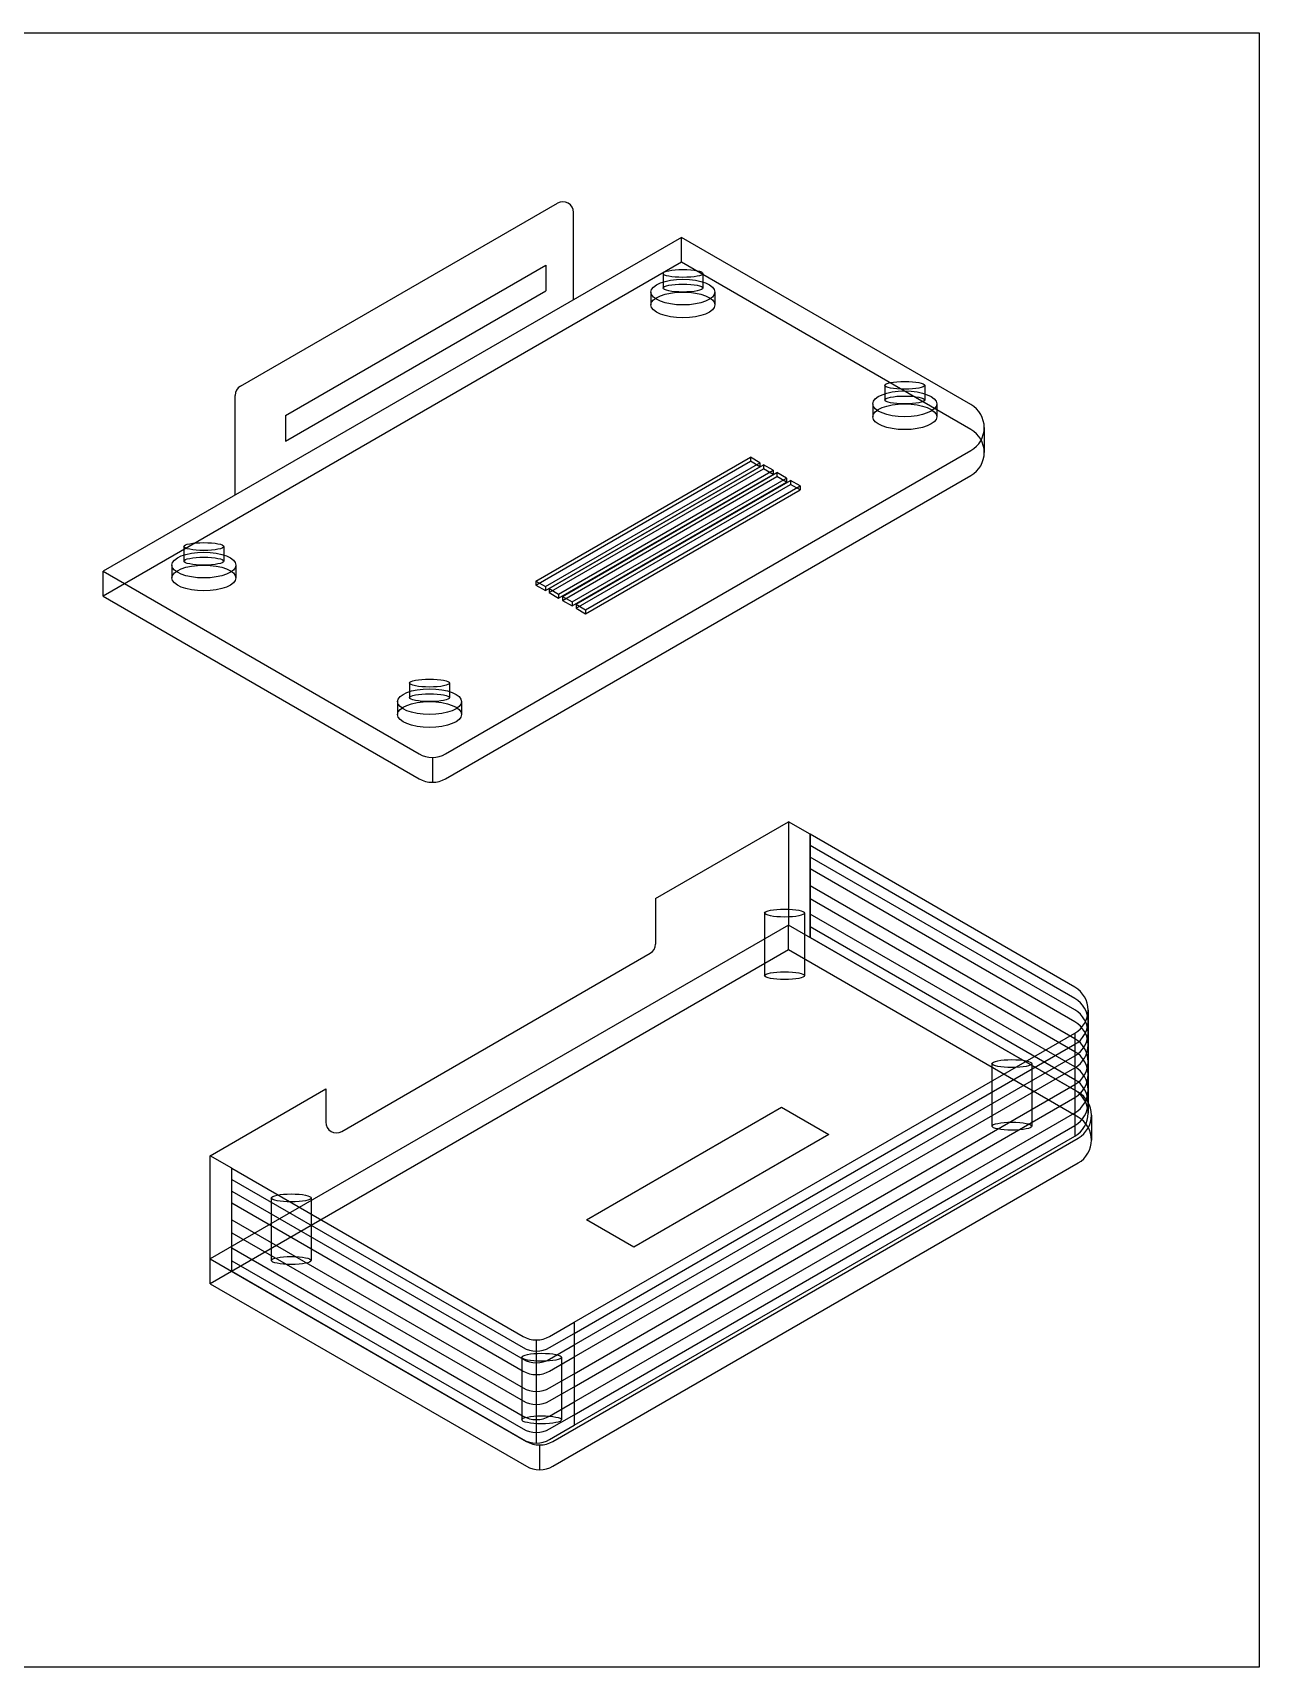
# Model space of a CAD drawing. Header units: millimetres. Extents: x 1470 to 2457, y 929 to 1546.
# Drawn here: x 1993 to 2457, y 929 to 1546 of the extents above; entities that cross this region are included whole.
import ezdxf

# ---------------------------------------------------------------- set-up
doc = ezdxf.new("R2010")
doc.units = ezdxf.units.MM

msp = doc.modelspace()

# ---------------------------------------------------------------- linework, layer by layer
for p, q in [((2071.933, 1413.002), (2191.628, 1482.108)), ((2197.628, 1445.669), (2197.628, 1478.644)), ((2238.353, 1469.182), (2020.039, 1343.138)), ((2347.694, 1406.055), (2238.353, 1469.182)), ((2238.353, 1459.796), (2238.353, 1469.182)), ((2347.694, 1406.055), (2238.353, 1469.182)), ((2238.353, 1459.796), (2020.039, 1333.752)), ((2347.694, 1396.668), (2238.353, 1459.796)), ((2231.436, 1455.57), (2231.436, 1450.045)), ((2246.507, 1455.57), (2246.507, 1450.045)), ((2226.895, 1448.56), (2226.895, 1443.697)), ((2251.048, 1448.56), (2251.048, 1443.697)), ((2315.136, 1413.357), (2315.136, 1407.831)), ((2330.206, 1413.357), (2330.206, 1407.831)), ((2069.933, 1371.944), (2069.933, 1409.538)), ((2310.594, 1406.347), (2310.594, 1401.483)), ((2334.748, 1406.347), (2334.748, 1401.483)), ((2352.694, 1397.395), (2352.694, 1388.008)), ((2149.379, 1274.237), (2347.694, 1388.734)), ((2183.476, 1339.46), (2264.43, 1386.199)), ((2183.476, 1337.948), (2264.43, 1384.687)), ((2187.065, 1337.389), (2268.018, 1384.127)), ((2187.065, 1335.877), (2268.018, 1382.615)), ((2188.446, 1336.591), (2269.4, 1383.329)), ((2268.018, 1384.127), (2264.43, 1386.199)), ((2264.43, 1386.199), (2264.43, 1384.687)), ((2268.018, 1382.615), (2264.43, 1384.687)), ((2268.018, 1384.127), (2268.018, 1382.615)), ((2272.988, 1381.258), (2269.4, 1383.329)), ((2269.4, 1383.329), (2269.4, 1381.818)), ((2149.379, 1264.851), (2347.694, 1379.348)), ((2188.446, 1335.079), (2269.4, 1381.818)), ((2192.034, 1334.519), (2272.988, 1381.258)), ((2192.034, 1333.007), (2272.988, 1379.746)), ((2193.508, 1333.668), (2274.461, 1380.407)), ((2193.508, 1332.157), (2274.461, 1378.895)), ((2197.096, 1331.597), (2278.05, 1378.335)), ((2197.096, 1330.085), (2278.05, 1376.823)), ((2198.618, 1330.718), (2279.572, 1377.456)), ((2272.988, 1379.746), (2269.4, 1381.818)), ((2272.988, 1381.258), (2272.988, 1379.746)), ((2278.05, 1378.335), (2274.461, 1380.407)), ((2274.461, 1380.407), (2274.461, 1378.895)), ((2278.05, 1376.823), (2274.461, 1378.895)), ((2278.05, 1378.335), (2278.05, 1376.823)), ((2283.16, 1375.385), (2279.572, 1377.456)), ((2279.572, 1377.456), (2279.572, 1375.945)), ((2198.618, 1329.206), (2279.572, 1375.945)), ((2202.207, 1328.646), (2283.16, 1375.385)), ((2202.207, 1327.134), (2283.16, 1373.873)), ((2283.16, 1373.873), (2279.572, 1375.945)), ((2283.16, 1375.385), (2283.16, 1373.873)), ((2050.582, 1352.495), (2050.582, 1346.97)), ((2065.652, 1352.495), (2065.652, 1346.97)), ((2046.04, 1345.485), (2046.04, 1340.621)), ((2070.194, 1345.485), (2070.194, 1340.621)), ((2020.039, 1343.138), (2139.379, 1274.237)), ((2020.039, 1333.752), (2020.039, 1343.138)), ((2183.476, 1339.46), (2187.065, 1337.389)), ((2183.476, 1339.46), (2183.476, 1337.948)), ((2020.039, 1333.752), (2139.379, 1264.851)), ((2183.476, 1337.948), (2187.065, 1335.877)), ((2187.065, 1337.389), (2187.065, 1335.877)), ((2188.446, 1336.591), (2192.034, 1334.519)), ((2188.446, 1336.591), (2188.446, 1335.079)), ((2188.446, 1335.079), (2192.034, 1333.007)), ((2192.034, 1334.519), (2192.034, 1333.007)), ((2193.508, 1333.668), (2197.096, 1331.597)), ((2193.508, 1333.668), (2193.508, 1332.157)), ((2193.508, 1332.157), (2197.096, 1330.085)), ((2197.096, 1331.597), (2197.096, 1330.085)), ((2198.618, 1330.718), (2202.207, 1328.646)), ((2198.618, 1330.718), (2198.618, 1329.206)), ((2198.618, 1329.206), (2202.207, 1327.134)), ((2202.207, 1328.646), (2202.207, 1327.134)), ((2135.765, 1300.946), (2135.765, 1295.421)), ((2150.835, 1300.946), (2150.835, 1295.421)), ((2131.223, 1293.936), (2131.223, 1289.073)), ((2155.377, 1293.936), (2155.377, 1289.073)), ((2144.379, 1272.897), (2144.379, 1263.511)), ((2228.631, 1219.579), (2278.818, 1248.554)), ((2278.818, 1248.554), (2278.818, 1209.616)), ((2286.947, 1243.861), (2278.818, 1248.554)), ((2286.947, 1204.923), (2286.947, 1243.861)), ((2228.631, 1219.579), (2228.631, 1202.419)), ((2278.818, 1209.616), (2060.503, 1083.572)), ((2269.785, 1214.109), (2269.785, 1190.487)), ((2388.158, 1146.489), (2278.818, 1209.616)), ((2278.818, 1200.23), (2278.818, 1209.616)), ((2284.855, 1214.109), (2284.855, 1190.487)), ((2278.818, 1200.23), (2060.503, 1074.186)), ((2110.134, 1131.696), (2226.631, 1198.955)), ((2388.158, 1137.102), (2278.818, 1200.23)), ((2355.6, 1157.305), (2355.6, 1133.683)), ((2370.67, 1157.305), (2370.67, 1133.683)), ((2060.503, 1122.51), (2104.214, 1147.746)), ((2104.214, 1147.746), (2104.134, 1135.185)), ((2202.529, 1098.297), (2276.152, 1140.803)), ((2276.152, 1140.803), (2294.017, 1130.488)), ((2393.158, 1137.828), (2393.158, 1128.442)), ((2294.017, 1130.488), (2220.395, 1087.982)), ((2189.843, 1014.671), (2388.158, 1129.168)), ((2060.503, 1083.572), (2060.503, 1122.51)), ((2068.632, 1117.816), (2060.503, 1122.51)), ((2068.632, 1078.879), (2068.632, 1117.816)), ((2189.843, 1005.285), (2388.158, 1119.782)), ((2083.569, 1106.597), (2083.569, 1082.975)), ((2098.639, 1106.597), (2098.639, 1082.975)), ((2220.395, 1087.982), (2202.529, 1098.297)), ((2060.503, 1083.572), (2179.843, 1014.671)), ((2060.503, 1074.186), (2060.503, 1083.572)), ((2060.503, 1074.186), (2179.843, 1005.285)), ((2178.082, 1046.443), (2178.082, 1022.821)), ((2193.152, 1046.443), (2193.152, 1022.821)), ((2184.843, 1013.331), (2184.843, 1003.945))]:
    msp.add_line(p, q)
at = {"color": 1}
for p, q in [((2088.884, 1401.97), (2187.191, 1458.727)), ((2187.191, 1458.727), (2187.191, 1448.984)), ((2088.884, 1392.226), (2187.191, 1448.984)), ((2088.884, 1401.97), (2088.884, 1392.226))]:
    msp.add_line(p, q, dxfattribs=at)
at = {"color": 2}
for p, q in [((2386.9, 1186.152), (2286.947, 1243.861)), ((2286.947, 1243.861), (2286.947, 1204.923)), ((2386.9, 1181.9), (2286.947, 1239.608)), ((2386.9, 1177.535), (2286.947, 1235.243)), ((2386.9, 1173.054), (2286.947, 1230.763)), ((2386.9, 1166.684), (2286.947, 1224.392)), ((2386.9, 1161.796), (2286.947, 1219.505)), ((2386.9, 1156.053), (2286.947, 1213.761)), ((2386.9, 1151.228), (2286.947, 1208.936)), ((2386.9, 1147.215), (2286.947, 1204.923)), ((2391.9, 1177.492), (2391.9, 1138.554)), ((2068.632, 1117.816), (2178.585, 1054.335)), ((2068.632, 1078.879), (2068.632, 1117.816)), ((2068.632, 1113.564), (2178.585, 1050.082)), ((2068.632, 1109.199), (2178.585, 1045.717)), ((2068.632, 1104.719), (2178.585, 1041.237)), ((2068.632, 1098.348), (2178.585, 1034.866)), ((2068.632, 1093.461), (2178.585, 1029.979)), ((2068.632, 1087.717), (2178.585, 1024.235)), ((2068.632, 1082.892), (2178.585, 1019.41)), ((2068.632, 1078.879), (2178.585, 1015.397)), ((2188.585, 1054.335), (2197.863, 1059.691)), ((2188.585, 1050.082), (2197.863, 1055.439)), ((2183.585, 1052.995), (2183.585, 1014.057)), ((2188.585, 1045.717), (2197.863, 1051.073)), ((2188.585, 1041.237), (2197.863, 1046.593)), ((2188.585, 1034.866), (2197.863, 1040.222)), ((2188.585, 1029.979), (2197.863, 1035.335)), ((2188.585, 1024.235), (2197.863, 1029.591)), ((2188.585, 1019.41), (2197.863, 1024.766)), ((2188.585, 1015.397), (2197.863, 1020.753))]:
    msp.add_line(p, q, dxfattribs=at)
at = {"color": 3}
for p, q in [((2197.863, 1059.691), (2386.9, 1168.832)), ((2386.9, 1168.832), (2386.9, 1129.894)), ((2197.863, 1055.439), (2386.9, 1164.579)), ((2197.863, 1051.073), (2386.9, 1160.214)), ((2197.863, 1046.593), (2386.9, 1155.734)), ((2197.863, 1040.222), (2386.9, 1149.363)), ((2197.863, 1035.335), (2386.9, 1144.476)), ((2197.863, 1029.591), (2386.9, 1138.732)), ((2197.863, 1024.766), (2386.9, 1133.907)), ((2197.863, 1020.753), (2386.9, 1129.894)), ((2197.863, 1059.691), (2197.863, 1020.753))]:
    msp.add_line(p, q, dxfattribs=at)
msp.add_lwpolyline([(1470.201, 1546.467), (2456.527, 1546.467), (2456.527, 929.397), (1470.201, 929.397)], close=True)
for centre, radius, start, end in [((2193.628, 1478.644), 4, 0, 120), ((2073.933, 1409.538), 4, 120, 180), ((2342.694, 1397.395), 10, 300, 60), ((2342.694, 1388.008), 10, 300, 60), ((2144.379, 1282.897), 10, 240, 300), ((2144.379, 1273.511), 10, 240, 300), ((2224.631, 1202.419), 4, 300, 0), ((2383.158, 1137.828), 10, 300, 60), ((2383.158, 1128.442), 10, 300, 60), ((2108.134, 1135.16), 4, 179.635298, 300), ((2184.843, 1023.331), 10, 240, 300), ((2184.843, 1013.945), 10, 240, 300)]:
    msp.add_arc(centre, radius, start, end)
at = {"color": 2}
for centre, start, end in [((2381.9, 1177.492), 300, 60), ((2381.9, 1173.24), 300, 60), ((2381.9, 1168.874), 300, 60), ((2381.9, 1164.394), 300, 60), ((2381.9, 1158.023), 300, 60), ((2381.9, 1153.136), 300, 60), ((2381.9, 1147.392), 300, 60), ((2381.9, 1142.567), 300, 60), ((2381.9, 1138.554), 300, 60), ((2183.585, 1062.995), 240, 300), ((2183.585, 1058.743), 240, 300), ((2183.585, 1054.377), 240, 300), ((2183.585, 1049.897), 240, 300), ((2183.585, 1043.526), 240, 300), ((2183.585, 1038.639), 240, 300), ((2183.585, 1032.895), 240, 300), ((2183.585, 1028.07), 240, 300), ((2183.585, 1024.057), 240, 300)]:
    msp.add_arc(centre, 10, start, end, dxfattribs=at)
for centre, major_axis, ratio in [((2238.971, 1455.57), (7.535, 0), 0.1970612), ((2238.971, 1448.56), (12.077, 0), 0.4027233), ((2238.971, 1450.045), (7.535, 0), 0.1970612), ((2238.971, 1443.697), (12.077, 0), 0.4027233), ((2322.671, 1413.357), (7.535, 0), 0.1970612), ((2322.671, 1406.347), (12.077, 0), 0.4027233), ((2322.671, 1407.831), (7.535, 0), 0.1970612), ((2322.671, 1401.483), (12.077, 0), 0.4027233), ((2058.117, 1352.495), (7.535, 0), 0.1970612), ((2058.117, 1345.485), (12.077, 0), 0.4027233), ((2058.117, 1340.621), (12.077, 0), 0.4027233), ((2058.117, 1346.97), (7.535, 0), 0.1970612), ((2143.3, 1300.946), (7.535, 0), 0.1970612), ((2143.3, 1293.936), (12.077, 0), 0.4027233), ((2143.3, 1295.421), (7.535, 0), 0.1970612), ((2143.3, 1289.073), (12.077, 0), 0.4027233), ((2277.32, 1214.109), (7.535, 0), 0.1970612), ((2277.32, 1190.487), (7.535, 0), 0.1970612), ((2363.135, 1157.305), (7.535, 0), 0.1970612), ((2363.135, 1133.683), (7.535, 0), 0.1970612), ((2091.104, 1106.597), (7.535, 0), 0.1970612), ((2091.104, 1082.975), (7.535, 0), 0.1970612), ((2185.617, 1046.443), (7.535, 0), 0.1970612), ((2185.617, 1022.821), (7.535, 0), 0.1970612)]:
    msp.add_ellipse(centre, major_axis=major_axis, ratio=ratio)

doc.saveas('drawing.dxf')
